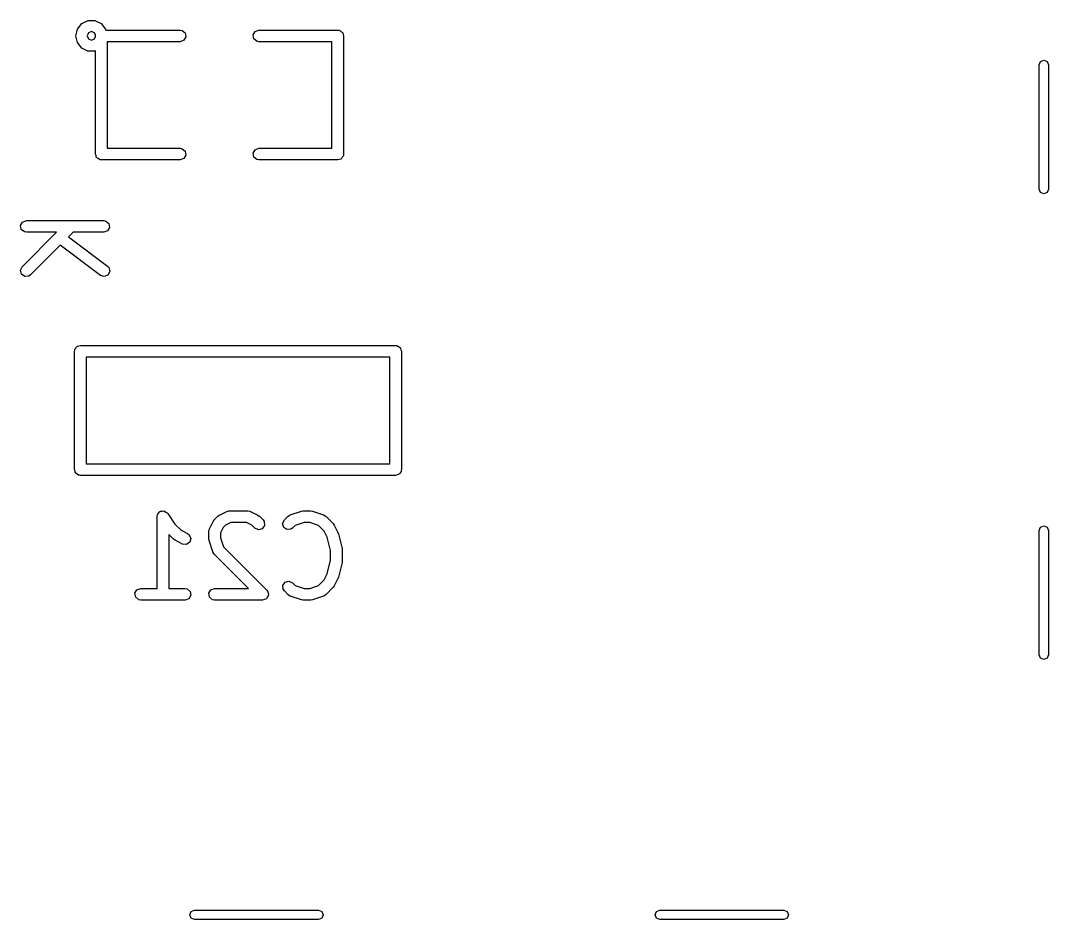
# Model space of a CAD drawing. Extents: x 0.36 to 1.64, y 0.11 to 1.46.
# Drawn here: x 1.117 to 1.638, y 0.182 to 0.638 of the extents above; entities that cross this region are included whole.
import ezdxf

# ---------------------------------------------------------------- set-up
doc = ezdxf.new("R2010")
doc.units = 0
doc.header["$MEASUREMENT"] = 0
doc.layers.add('BLACK', color=7, linetype='CONTINUOUS')

msp = doc.modelspace()

# ---------------------------------------------------------------- linework, layer by layer
at = {"layer": 'BLACK', "linetype": 'CONTINUOUS'}
for p, q in [((1.14755, 0.636224), (1.15074, 0.637755)), ((1.15074, 0.637755), (1.15428, 0.637752)), ((1.15428, 0.637752), (1.15746, 0.636215)), ((1.14455, 0.630014), (1.14534, 0.633461)), ((1.14534, 0.633461), (1.14755, 0.636224)), ((1.15093, 0.631567), (1.15028, 0.63)), ((1.1525, 0.632216), (1.15093, 0.631567)), ((1.15407, 0.631567), (1.1525, 0.632216)), ((1.1546, 0.630286), (1.15407, 0.631567)), ((1.15746, 0.636215), (1.15967, 0.633449)), ((1.15967, 0.633449), (1.15978, 0.632953)), ((1.15978, 0.632953), (1.1975, 0.632953)), ((1.1975, 0.632953), (1.19851, 0.632775)), ((1.19851, 0.632775), (1.20006, 0.631476)), ((1.20006, 0.631476), (1.20041, 0.629487)), ((1.23459, 0.630513), (1.2356, 0.632262)), ((1.2356, 0.632262), (1.2375, 0.632953)), ((1.2375, 0.632953), (1.2775, 0.632953)), ((1.2775, 0.632953), (1.27788, 0.632885)), ((1.27788, 0.632885), (1.27801, 0.632908)), ((1.27801, 0.632908), (1.27813, 0.632842)), ((1.27813, 0.632842), (1.27851, 0.632775)), ((1.27851, 0.632775), (1.2791, 0.632282)), ((1.2791, 0.632282), (1.27976, 0.631898)), ((1.27976, 0.631898), (1.27985, 0.631648)), ((1.27985, 0.631648), (1.28006, 0.631476)), ((1.28006, 0.631476), (1.28019, 0.630721)), ((1.14455, 0.63), (1.14455, 0.630014)), ((1.14533, 0.626564), (1.14455, 0.63)), ((1.14753, 0.623793), (1.14533, 0.626564)), ((1.15028, 0.63), (1.15093, 0.628433)), ((1.15093, 0.628433), (1.1525, 0.627784)), ((1.1525, 0.627784), (1.15407, 0.628433)), ((1.15407, 0.628433), (1.15455, 0.629593)), ((1.15455, 0.63), (1.1546, 0.630286)), ((1.15455, 0.629593), (1.15455, 0.63)), ((1.1975, 0.627047), (1.16045, 0.627047)), ((1.16045, 0.627047), (1.16045, 0.572953)), ((1.1994, 0.627738), (1.1975, 0.627047)), ((1.20041, 0.629487), (1.1994, 0.627738)), ((1.23494, 0.628524), (1.23459, 0.630513)), ((1.23649, 0.627225), (1.23494, 0.628524)), ((1.2375, 0.627047), (1.23649, 0.627225)), ((1.27455, 0.627047), (1.2375, 0.627047)), ((1.27455, 0.572953), (1.27455, 0.627047)), ((1.28019, 0.630721), (1.28045, 0.63)), ((1.28045, 0.63), (1.28045, 0.57)), ((1.15071, 0.622251), (1.14753, 0.623793)), ((1.15425, 0.622242), (1.15071, 0.622251)), ((1.15455, 0.622385), (1.15425, 0.622242)), ((1.15455, 0.57), (1.15455, 0.622385)), ((1.63346, 0.615276), (1.63416, 0.616946)), ((1.63416, 0.616946), (1.63583, 0.617638)), ((1.63583, 0.617638), (1.6375, 0.616946)), ((1.6375, 0.616946), (1.63819, 0.615276)), ((1.63346, 0.552283), (1.63346, 0.615276)), ((1.63819, 0.615276), (1.63819, 0.552283)), ((1.15481, 0.569279), (1.15455, 0.57)), ((1.15494, 0.568524), (1.15481, 0.569279)), ((1.16045, 0.572953), (1.1975, 0.572953)), ((1.1975, 0.572953), (1.19851, 0.572775)), ((1.19851, 0.572775), (1.20006, 0.571476)), ((1.20041, 0.569487), (1.1994, 0.567738)), ((1.20006, 0.571476), (1.20041, 0.569487)), ((1.23459, 0.570513), (1.2356, 0.572262)), ((1.23494, 0.568524), (1.23459, 0.570513)), ((1.2356, 0.572262), (1.2375, 0.572953)), ((1.2375, 0.572953), (1.27455, 0.572953)), ((1.28027, 0.56899), (1.27978, 0.568402)), ((1.28034, 0.569374), (1.28027, 0.56899)), ((1.28041, 0.569487), (1.28034, 0.569374)), ((1.28045, 0.57), (1.28039, 0.569616)), ((1.28039, 0.569616), (1.28041, 0.569487)), ((1.15515, 0.568352), (1.15494, 0.568524)), ((1.15524, 0.568102), (1.15515, 0.568352)), ((1.1559, 0.567718), (1.15524, 0.568102)), ((1.15649, 0.567225), (1.1559, 0.567718)), ((1.15687, 0.567158), (1.15649, 0.567225)), ((1.15699, 0.567092), (1.15687, 0.567158)), ((1.15712, 0.567115), (1.15699, 0.567092)), ((1.1575, 0.567047), (1.15712, 0.567115)), ((1.1975, 0.567047), (1.1575, 0.567047)), ((1.1994, 0.567738), (1.1975, 0.567047)), ((1.23649, 0.567225), (1.23494, 0.568524)), ((1.2375, 0.567047), (1.23649, 0.567225)), ((1.2775, 0.567047), (1.2375, 0.567047)), ((1.27822, 0.56731), (1.2775, 0.567047)), ((1.27898, 0.567443), (1.27822, 0.56731)), ((1.27915, 0.567647), (1.27898, 0.567443)), ((1.2794, 0.567738), (1.27915, 0.567647)), ((1.27978, 0.568402), (1.2794, 0.567738)), ((1.63416, 0.550613), (1.63346, 0.552283)), ((1.63583, 0.549921), (1.63416, 0.550613)), ((1.6375, 0.550613), (1.63583, 0.549921)), ((1.63819, 0.552283), (1.6375, 0.550613)), ((1.11653, 0.533824), (1.11754, 0.535573)), ((1.11688, 0.531835), (1.11653, 0.533824)), ((1.11754, 0.535573), (1.11944, 0.536264)), ((1.11944, 0.536264), (1.15881, 0.536264)), ((1.15881, 0.536264), (1.15982, 0.536086)), ((1.15982, 0.536086), (1.16137, 0.534788)), ((1.16172, 0.532798), (1.16071, 0.531049)), ((1.16137, 0.534788), (1.16172, 0.532798)), ((1.11843, 0.530536), (1.11688, 0.531835)), ((1.11735, 0.512902), (1.13481, 0.530358)), ((1.11944, 0.530358), (1.11843, 0.530536)), ((1.13481, 0.530358), (1.11944, 0.530358)), ((1.14316, 0.530358), (1.14081, 0.528006)), ((1.14081, 0.528006), (1.16058, 0.513176)), ((1.15881, 0.530358), (1.14316, 0.530358)), ((1.16071, 0.531049), (1.15881, 0.530358)), ((1.13659, 0.523788), (1.12153, 0.508726)), ((1.15704, 0.508452), (1.13659, 0.523788)), ((1.1165, 0.511071), (1.11735, 0.512902)), ((1.16058, 0.513176), (1.16128, 0.512428)), ((1.16128, 0.512428), (1.16174, 0.510461)), ((1.11702, 0.50912), (1.1165, 0.511071)), ((1.11868, 0.507962), (1.11702, 0.50912)), ((1.12069, 0.508138), (1.11868, 0.507962)), ((1.12153, 0.508726), (1.12069, 0.508138)), ((1.15897, 0.507866), (1.15704, 0.508452)), ((1.16083, 0.508659), (1.15897, 0.507866)), ((1.16174, 0.510461), (1.16083, 0.508659)), ((1.1439, 0.47), (1.14397, 0.470384)), ((1.1439, 0.41), (1.1439, 0.47)), ((1.14394, 0.470513), (1.14401, 0.470626)), ((1.14397, 0.470384), (1.14394, 0.470513)), ((1.14401, 0.470626), (1.14408, 0.47101)), ((1.14408, 0.47101), (1.14457, 0.471598)), ((1.14457, 0.471598), (1.14495, 0.472262)), ((1.14495, 0.472262), (1.1452, 0.472353)), ((1.1452, 0.472353), (1.14537, 0.472557)), ((1.14537, 0.472557), (1.14613, 0.47269)), ((1.14613, 0.47269), (1.14685, 0.472953)), ((1.14685, 0.472953), (1.30685, 0.472953)), ((1.30685, 0.472953), (1.30723, 0.472885)), ((1.30723, 0.472885), (1.30736, 0.472908)), ((1.30736, 0.472908), (1.30748, 0.472842)), ((1.30748, 0.472842), (1.30786, 0.472775)), ((1.30786, 0.472775), (1.30845, 0.472282)), ((1.30845, 0.472282), (1.30911, 0.471898)), ((1.30911, 0.471898), (1.3092, 0.471648)), ((1.3092, 0.471648), (1.30941, 0.471476)), ((1.30941, 0.471476), (1.30954, 0.470721)), ((1.30954, 0.470721), (1.3098, 0.47)), ((1.3098, 0.47), (1.3098, 0.41)), ((1.1498, 0.467047), (1.1498, 0.412953)), ((1.3039, 0.467047), (1.1498, 0.467047)), ((1.3039, 0.412953), (1.3039, 0.467047)), ((1.1498, 0.412953), (1.3039, 0.412953)), ((1.14416, 0.409279), (1.1439, 0.41)), ((1.14429, 0.408524), (1.14416, 0.409279)), ((1.1445, 0.408352), (1.14429, 0.408524)), ((1.14459, 0.408102), (1.1445, 0.408352)), ((1.14525, 0.407718), (1.14459, 0.408102)), ((1.14584, 0.407225), (1.14525, 0.407718)), ((1.14622, 0.407158), (1.14584, 0.407225)), ((1.14634, 0.407092), (1.14622, 0.407158)), ((1.14647, 0.407115), (1.14634, 0.407092)), ((1.14685, 0.407047), (1.14647, 0.407115)), ((1.30685, 0.407047), (1.14685, 0.407047)), ((1.30757, 0.40731), (1.30685, 0.407047)), ((1.30833, 0.407443), (1.30757, 0.40731)), ((1.3085, 0.407647), (1.30833, 0.407443)), ((1.30875, 0.407738), (1.3085, 0.407647)), ((1.30913, 0.408402), (1.30875, 0.407738)), ((1.30963, 0.40899), (1.30913, 0.408402)), ((1.30969, 0.409374), (1.30963, 0.40899)), ((1.30976, 0.409487), (1.30969, 0.409374)), ((1.3098, 0.41), (1.30974, 0.409616)), ((1.30974, 0.409616), (1.30976, 0.409487)), ((1.18578, 0.386127), (1.18596, 0.387137)), ((1.18578, 0.349709), (1.18578, 0.386127)), ((1.18596, 0.387137), (1.18607, 0.387267)), ((1.18607, 0.387267), (1.18609, 0.387435)), ((1.18609, 0.387435), (1.18671, 0.388027)), ((1.18671, 0.388027), (1.18726, 0.388684)), ((1.18726, 0.388684), (1.18742, 0.388713)), ((1.18742, 0.388713), (1.18755, 0.388831)), ((1.18755, 0.388831), (1.1884, 0.388886)), ((1.1884, 0.388886), (1.18925, 0.389035)), ((1.18925, 0.389035), (1.18939, 0.38895)), ((1.18939, 0.38895), (1.18956, 0.388961)), ((1.18956, 0.388961), (1.19025, 0.388453)), ((1.19025, 0.388453), (1.19099, 0.388025)), ((1.19099, 0.388025), (1.19105, 0.387865)), ((1.19105, 0.387865), (1.19119, 0.387765)), ((1.19119, 0.387765), (1.19478, 0.382384)), ((1.21477, 0.384465), (1.21664, 0.38634)), ((1.21664, 0.38634), (1.21736, 0.386846)), ((1.21736, 0.386846), (1.21741, 0.386893)), ((1.21741, 0.386893), (1.22116, 0.388768)), ((1.22116, 0.388768), (1.22214, 0.38906)), ((1.22214, 0.38906), (1.22231, 0.389019)), ((1.22231, 0.389019), (1.22248, 0.389079)), ((1.22248, 0.389079), (1.23185, 0.389079)), ((1.23185, 0.389079), (1.23286, 0.388901)), ((1.23286, 0.388901), (1.233, 0.388788)), ((1.233, 0.388788), (1.23317, 0.388768)), ((1.23317, 0.388768), (1.23692, 0.386893)), ((1.23692, 0.386893), (1.23763, 0.386367)), ((1.23763, 0.386367), (1.23769, 0.38634)), ((1.23769, 0.38634), (1.23956, 0.384465)), ((1.25039, 0.384465), (1.25226, 0.38634)), ((1.25226, 0.38634), (1.2531, 0.386928)), ((1.2531, 0.386928), (1.25328, 0.386943)), ((1.25328, 0.386943), (1.25342, 0.387053)), ((1.25342, 0.387053), (1.25904, 0.388928)), ((1.25904, 0.388928), (1.25991, 0.389057)), ((1.25991, 0.389057), (1.25997, 0.389079)), ((1.25997, 0.389079), (1.26372, 0.389079)), ((1.26372, 0.389079), (1.26459, 0.388926)), ((1.26459, 0.388926), (1.26466, 0.388928)), ((1.26466, 0.388928), (1.27028, 0.387053)), ((1.27028, 0.387053), (1.27118, 0.386565)), ((1.27118, 0.386565), (1.27128, 0.386414)), ((1.27128, 0.386414), (1.27144, 0.38634)), ((1.27144, 0.38634), (1.27519, 0.38259)), ((1.19478, 0.382384), (1.19798, 0.37918)), ((1.21234, 0.379948), (1.21421, 0.383698)), ((1.21421, 0.383698), (1.21474, 0.384407)), ((1.21474, 0.384407), (1.21477, 0.384465)), ((1.22048, 0.381825), (1.21928, 0.380628)), ((1.22318, 0.383174), (1.22048, 0.381825)), ((1.23116, 0.383174), (1.22318, 0.383174)), ((1.23385, 0.381825), (1.23116, 0.383174)), ((1.23539, 0.380289), (1.23385, 0.381825)), ((1.24033, 0.381613), (1.23917, 0.379958)), ((1.23956, 0.384465), (1.24015, 0.383625)), ((1.24015, 0.383625), (1.24033, 0.381613)), ((1.24953, 0.382634), (1.25039, 0.384465)), ((1.25006, 0.380684), (1.24953, 0.382634)), ((1.25594, 0.381671), (1.25456, 0.380289)), ((1.26045, 0.383174), (1.25594, 0.381671)), ((1.26324, 0.383174), (1.26045, 0.383174)), ((1.26775, 0.381671), (1.26324, 0.383174)), ((1.27067, 0.378753), (1.26775, 0.381671)), ((1.27519, 0.38259), (1.27569, 0.381867)), ((1.27569, 0.381867), (1.27574, 0.381823)), ((1.27574, 0.381823), (1.27761, 0.378073)), ((1.63416, 0.380725), (1.63583, 0.381417)), ((1.63583, 0.381417), (1.6375, 0.380725)), ((1.19414, 0.374665), (1.19169, 0.377123)), ((1.19169, 0.377123), (1.19169, 0.349709)), ((1.19798, 0.37918), (1.2013, 0.377519)), ((1.2013, 0.377519), (1.20213, 0.376908)), ((1.20213, 0.376908), (1.20293, 0.375055)), ((1.21203, 0.378628), (1.2122, 0.379638)), ((1.21203, 0.374878), (1.21203, 0.378628)), ((1.2122, 0.379638), (1.21232, 0.379773)), ((1.21232, 0.379773), (1.21234, 0.379948)), ((1.21928, 0.380628), (1.21793, 0.377931)), ((1.21793, 0.377931), (1.21793, 0.375357)), ((1.23722, 0.379436), (1.23539, 0.380289)), ((1.23917, 0.379958), (1.23722, 0.379436)), ((1.25171, 0.379525), (1.25006, 0.380684)), ((1.25372, 0.379701), (1.25171, 0.379525)), ((1.25456, 0.380289), (1.25372, 0.379701)), ((1.27219, 0.375722), (1.27067, 0.378753)), ((1.27389, 0.36889), (1.27219, 0.375722)), ((1.27761, 0.378073), (1.27776, 0.377585)), ((1.27776, 0.377585), (1.27784, 0.377469)), ((1.27784, 0.377469), (1.27971, 0.36997)), ((1.63346, 0.379055), (1.63416, 0.380725)), ((1.63346, 0.316063), (1.63346, 0.379055)), ((1.6375, 0.380725), (1.63819, 0.379055)), ((1.63819, 0.379055), (1.63819, 0.316063)), ((1.1942, 0.374638), (1.19414, 0.374665)), ((1.19491, 0.374112), (1.1942, 0.374638)), ((1.19866, 0.372237), (1.19491, 0.374112)), ((1.20067, 0.372006), (1.19866, 0.372237)), ((1.20235, 0.373119), (1.20067, 0.372006)), ((1.20293, 0.375055), (1.20235, 0.373119)), ((1.21205, 0.374818), (1.21203, 0.374878)), ((1.21218, 0.373944), (1.21205, 0.374818)), ((1.21405, 0.36832), (1.21218, 0.373944)), ((1.21793, 0.375357), (1.21943, 0.370849)), ((1.21943, 0.370849), (1.24144, 0.348845)), ((1.21416, 0.368182), (1.21405, 0.36832)), ((1.21418, 0.368006), (1.21416, 0.368182)), ((1.21477, 0.367166), (1.21418, 0.368006)), ((1.23222, 0.349709), (1.21477, 0.367166)), ((1.27389, 0.363993), (1.27389, 0.36889)), ((1.27971, 0.36997), (1.27975, 0.369382)), ((1.27975, 0.369382), (1.2798, 0.369254)), ((1.2798, 0.369254), (1.2798, 0.36363)), ((1.27219, 0.357161), (1.27389, 0.363993)), ((1.27971, 0.362913), (1.27784, 0.355414)), ((1.2798, 0.36363), (1.2797, 0.363049)), ((1.2797, 0.363049), (1.27971, 0.362913)), ((1.27067, 0.35413), (1.27219, 0.357161)), ((1.27761, 0.35481), (1.27574, 0.35106)), ((1.27763, 0.354949), (1.27761, 0.35481)), ((1.27784, 0.355414), (1.27763, 0.354949)), ((1.17559, 0.349019), (1.17748, 0.349709)), ((1.17748, 0.349709), (1.18578, 0.349709)), ((1.19169, 0.349709), (1.19998, 0.349709)), ((1.19998, 0.349709), (1.20099, 0.349531)), ((1.21308, 0.349019), (1.21498, 0.349709)), ((1.21498, 0.349709), (1.23222, 0.349709)), ((1.24962, 0.35127), (1.25078, 0.352925)), ((1.2498, 0.349258), (1.24962, 0.35127)), ((1.25078, 0.352925), (1.25273, 0.353448)), ((1.25273, 0.353448), (1.25456, 0.352594)), ((1.25456, 0.352594), (1.25594, 0.351212)), ((1.25594, 0.351212), (1.26045, 0.349709)), ((1.26045, 0.349709), (1.26324, 0.349709)), ((1.26324, 0.349709), (1.26775, 0.351212)), ((1.26775, 0.351212), (1.27067, 0.35413)), ((1.27519, 0.350293), (1.27144, 0.346544)), ((1.27521, 0.350351), (1.27519, 0.350293)), ((1.27574, 0.35106), (1.27521, 0.350351)), ((1.17458, 0.347269), (1.17559, 0.349019)), ((1.17493, 0.34528), (1.17458, 0.347269)), ((1.17647, 0.343982), (1.17493, 0.34528)), ((1.20188, 0.344495), (1.19998, 0.343804)), ((1.20099, 0.349531), (1.20254, 0.348233)), ((1.20289, 0.346244), (1.20188, 0.344495)), ((1.20254, 0.348233), (1.20289, 0.346244)), ((1.21207, 0.347269), (1.21308, 0.349019)), ((1.21242, 0.34528), (1.21207, 0.347269)), ((1.21397, 0.343982), (1.21242, 0.34528)), ((1.24104, 0.344338), (1.24019, 0.344108)), ((1.24112, 0.344449), (1.24104, 0.344338)), ((1.24125, 0.344495), (1.24112, 0.344449)), ((1.24169, 0.345265), (1.24125, 0.344495)), ((1.24144, 0.348845), (1.24181, 0.348317)), ((1.2422, 0.345992), (1.24169, 0.345265)), ((1.24181, 0.348317), (1.24191, 0.348233)), ((1.24191, 0.348233), (1.24192, 0.348155)), ((1.24192, 0.348155), (1.24203, 0.348005)), ((1.24203, 0.348005), (1.2421, 0.347119)), ((1.2421, 0.347119), (1.24226, 0.346244)), ((1.24226, 0.346244), (1.24219, 0.346127)), ((1.24219, 0.346127), (1.2422, 0.345992)), ((1.25039, 0.348418), (1.2498, 0.349258)), ((1.25226, 0.346544), (1.25039, 0.348418)), ((1.25242, 0.346469), (1.25226, 0.346544)), ((1.25251, 0.346319), (1.25242, 0.346469)), ((1.25342, 0.34583), (1.25251, 0.346319)), ((1.25904, 0.343955), (1.25342, 0.34583)), ((1.27028, 0.34583), (1.26466, 0.343955)), ((1.27042, 0.34594), (1.27028, 0.34583)), ((1.2706, 0.345955), (1.27042, 0.34594)), ((1.27144, 0.346544), (1.2706, 0.345955)), ((1.17748, 0.343804), (1.17647, 0.343982)), ((1.19998, 0.343804), (1.17748, 0.343804)), ((1.21498, 0.343804), (1.21397, 0.343982)), ((1.23935, 0.343804), (1.21498, 0.343804)), ((1.24019, 0.344108), (1.23935, 0.343804)), ((1.2591, 0.343957), (1.25904, 0.343955)), ((1.25997, 0.343804), (1.2591, 0.343957)), ((1.26372, 0.343804), (1.25997, 0.343804)), ((1.26378, 0.343826), (1.26372, 0.343804)), ((1.26466, 0.343955), (1.26378, 0.343826)), ((1.63416, 0.314393), (1.63346, 0.316063)), ((1.63583, 0.313701), (1.63416, 0.314393)), ((1.6375, 0.314393), (1.63583, 0.313701)), ((1.63819, 0.316063), (1.6375, 0.314393)), ((1.20236, 0.184173), (1.20305, 0.185844)), ((1.20305, 0.182503), (1.20236, 0.184173)), ((1.20305, 0.185844), (1.20472, 0.186535)), ((1.20472, 0.186535), (1.26772, 0.186535)), ((1.26772, 0.186535), (1.26939, 0.185844)), ((1.26939, 0.185844), (1.27008, 0.184173)), ((1.27008, 0.184173), (1.26939, 0.182503)), ((1.43858, 0.184173), (1.43927, 0.185844)), ((1.43927, 0.182503), (1.43858, 0.184173)), ((1.43927, 0.185844), (1.44094, 0.186535)), ((1.44094, 0.186535), (1.50394, 0.186535)), ((1.50394, 0.186535), (1.50561, 0.185844)), ((1.50561, 0.185844), (1.5063, 0.184173)), ((1.5063, 0.184173), (1.50561, 0.182503)), ((1.20472, 0.181811), (1.20305, 0.182503)), ((1.26772, 0.181811), (1.20472, 0.181811)), ((1.26939, 0.182503), (1.26772, 0.181811)), ((1.44094, 0.181811), (1.43927, 0.182503)), ((1.50394, 0.181811), (1.44094, 0.181811)), ((1.50561, 0.182503), (1.50394, 0.181811))]:
    msp.add_line(p, q, dxfattribs=at)

doc.saveas('drawing.dxf')
